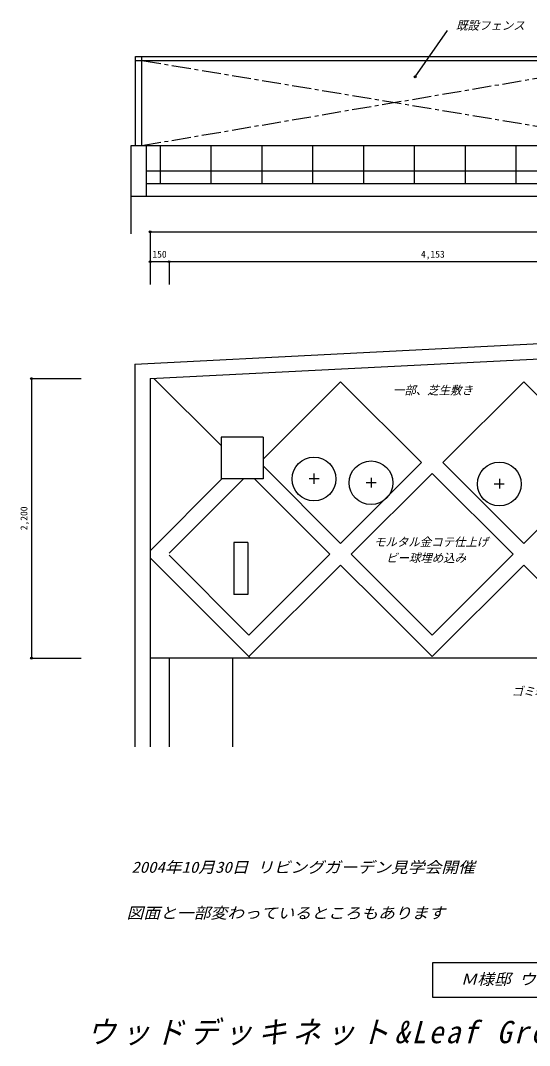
# Model space of a CAD drawing. Units: millimetres at full size, sheet at 1:30. Extents: x -5144 to 6076, y -4159 to 4169.
# Drawn here: x -5144 to -1137, y -3911 to 4159 of the extents above; entities that cross this region are included whole.
import ezdxf
from ezdxf.enums import TextEntityAlignment as Align

# ---------------------------------------------------------------- set-up
doc = ezdxf.new("R2010")
doc.units = ezdxf.units.MM
doc.header["$LTSCALE"] = 30
doc.header["$PDMODE"] = 32
doc.header["$PDSIZE"] = 15
doc.linetypes.add('CHAIN1', pattern=[8, 5, -1, 1, -1])
for name, color, linetype in [('0-0', 7, 'Continuous'), ('0-B', 3, 'Continuous'), ('0-C', 4, 'Continuous')]:
    doc.layers.add(name, color=color, linetype=linetype)
doc.styles.add('ＭＳ ゴシック', font='')
doc.styles.get('ＭＳ ゴシック').set_extended_font_data('MS Gothic')

msp = doc.modelspace()

# ---------------------------------------------------------------- linework, layer by layer
at = {"layer": '0-0', "color": 4}
for p, q in [((-4188.24, 3175.08), (-4188.24, 3875.08)), ((-4238.24, 3845.08), (-256.47, 3845.08)), ((-4271.65, 3175.08), (159.06, 3175.08)), ((-4041.65, 2875.08), (-4041.65, 3175.08)), ((-3641.65, 2875.08), (-3641.65, 3175.08)), ((-3241.65, 2875.08), (-3241.65, 3175.08)), ((-2841.65, 2875.08), (-2841.65, 3175.08)), ((-2441.65, 2875.08), (-2441.65, 3175.08)), ((-2041.65, 2875.08), (-2041.65, 3175.08)), ((-1641.65, 2875.08), (-1641.65, 3175.08)), ((-1241.65, 2875.08), (-1241.65, 3175.08)), ((-4151.65, 2975.08), (-590.59, 2975.08))]:
    msp.add_line(p, q, dxfattribs=at)
at = {"layer": '0-0', "color": 4, "linetype": 'CHAIN1'}
for p, q in [((-4188.24, 3175.08), (-256.47, 3845.08)), ((-4188.24, 3845.08), (-256.36, 3191.08))]:
    msp.add_line(p, q, dxfattribs=at)
at = {"layer": '0-0'}
for p, q in [((-4271.65, 2480.37), (-4271.65, 3175.08)), ((-4151.65, 2775.08), (-4151.65, 3175.08)), ((-4271.65, 2775.08), (5278.35, 2775.08)), ((-4244.05, 1453.61), (5305.95, 1937.75)), ((-4124.05, 1339.54), (5185.96, 1811.51)), ((-4244.05, 1453.61), (-4244.05, -1560.51)), ((-4124.05, 1339.54), (-4124.05, -1560.51)), ((-3564.05, 879.54), (-3564.05, 549.54)), ((-3234.05, 879.54), (-3564.05, 879.54)), ((-3234.05, 879.54), (-3234.05, 549.54)), ((-2834.05, 592.51), (-2834.05, 512.27)), ((-3234.05, 549.54), (-3564.05, 549.54)), ((-2792.3, 549.54), (-2872.53, 549.54)), ((-2342.93, 519.54), (-2421.98, 519.54)), ((-2384.05, 559.71), (-2384.05, 483.38)), ((-1337.08, 509.54), (-1416.13, 509.54)), ((-1374.05, 551.53), (-1374.05, 475.21)), ((-3354.05, 49.54), (-3464.05, 49.54)), ((-3464.05, 49.54), (-3464.05, -360.46)), ((-3354.05, 49.54), (-3354.05, -360.46)), ((-3354.05, -360.46), (-3464.05, -360.46)), ((175.95, -860.46), (-4124.05, -860.46)), ((-3974.05, -860.46), (-3974.05, -1560.51)), ((-3474.05, -860.46), (-3474.05, -1560.51))]:
    msp.add_line(p, q, dxfattribs=at)
at = {"layer": '0-0', "color": 4}
msp.add_lwpolyline([(-4238.24, 3175.08), (-4238.24, 3875.08), (-256.47, 3875.08)], dxfattribs=at)
at = {"layer": '0-0'}
for centre in [(-2833.68, 549.23), (-2384.31, 519.36), (-1374.06, 509.55)]:
    msp.add_circle(centre, 172, dxfattribs=at)
at = {"layer": '0-B', "color": 7}
msp.add_line((-2035.96, 3716.06), (-1783.09, 4080.77), dxfattribs=at)
msp.add_lwpolyline([(-1898.9, -3258.45), (612.56, -3258.45), (612.56, -3533.78), (-1898.9, -3533.78)], close=True, dxfattribs=at)
msp.add_point((-2035.96, 3716.06), dxfattribs=at)
at = {"layer": '0-C', "color": 7}
msp.add_line((-4151.65, 2875.08), (131.35, 2875.08), dxfattribs=at)
at = {"layer": '0-C'}
for p, q in [((-4124.05, 2495), (-4124.05, 2260.09)), ((-4124.05, 2495), (5185.95, 2495)), ((-4124.05, 2260.09), (-4124.05, 2081.94)), ((-3974.05, 2260.09), (-4124.05, 2260.09)), ((-3974.05, 2260.09), (-3974.05, 2081.94)), ((178.95, 2260.09), (-3974.05, 2260.09)), ((-5057.98, 1339.54), (-4665.04, 1339.54)), ((-5057.98, 1339.54), (-5057.98, -860.46)), ((-5057.98, -860.46), (-4665.04, -860.46))]:
    msp.add_line(p, q, dxfattribs=at)
at = {"layer": '0-C', "color": 3}
for p, q in [((-3564.05, 812.08), (-4093.08, 1341.11)), ((-3234.05, 704.87), (-2624.19, 1314.72)), ((-1987.8, 678.33), (-2624.19, 1314.72)), ((-1818.09, 678.33), (-1181.7, 1314.72)), ((-545.3, 678.33), (-1181.7, 1314.72)), ((-2624.19, 41.93), (-3234.05, 651.79)), ((-2624.19, 41.93), (-1987.8, 678.33)), ((-1181.7, 41.93), (-1818.09, 678.33)), ((-1181.7, 41.93), (-545.3, 678.33)), ((-2539.34, -42.92), (-1902.95, 593.47)), ((-1266.55, -42.92), (-1902.95, 593.47)), ((-4124.05, -15.43), (-3559.09, 549.54)), ((-3974.05, -35.13), (-3389.38, 549.54)), ((-2709.05, -42.92), (-3301.51, 549.54)), ((-3334.01, -860.46), (-4124.05, -70.42)), ((-3345.44, -679.32), (-3974.05, -50.71)), ((-3345.44, -679.32), (-2709.05, -42.92)), ((-1902.95, -679.32), (-2539.34, -42.92)), ((-1902.95, -679.32), (-1266.55, -42.92)), ((-3345.44, -849.02), (-2624.19, -127.78)), ((-2305.23, -446.74), (-2624.19, -127.78)), ((-1902.95, -849.02), (-1181.7, -127.78)), ((-460.45, -849.02), (-1181.7, -127.78)), ((-1902.95, -849.02), (-2305.23, -446.74))]:
    msp.add_line(p, q, dxfattribs=at)
at = {"layer": '0-C', "color": 7}
for p in [(-4124.05, 2495), (-4124.05, 2260.09), (-3974.05, 2260.09), (-5057.98, 1339.54), (-5057.98, -860.46)]:
    msp.add_point(p, dxfattribs=at)

# ---------------------------------------------------------------- texts
at = {"layer": '0-B', "style": 'ＭＳ ゴシック', "oblique": 15}
for s, p in [('既設フェンス', (-1714.6, 4066.59)), ('一部、芝生敷き', (-2211.86, 1194.81)), ('モルタル金コテ仕上げ', (-2361.17, 0.32)), ('ビー球埋め込み', (-2265.61, -125.1)), ('ゴミ箱:木製枠作成', (-1276.31, -1176.12))]:
    msp.add_text(s, height=65.98, dxfattribs=at).set_placement(p, align=Align.BOTTOM_LEFT)
at = {"layer": '0-B', "color": 2, "style": 'ＭＳ ゴシック', "oblique": 15, "width": 1.1}
for s, p in [('2004年10月30日 リビングガーデン見学会開催', (-4271.26, -2577.53)), ('図面と一部変わっているところもあります', (-4308.4, -2937.64)), ('Ｍ様邸 ウッドデッキ工事', (-1679.69, -3458.97))]:
    msp.add_text(s, height=87.98, dxfattribs=at).set_placement(p, align=Align.BOTTOM_LEFT)
at = {"layer": '0-B', "color": 5, "insert": (-4622.86, -3910.62), "char_height": 176, "attachment_point": 7, "style": 'ＭＳ ゴシック'}
msp.add_mtext('\\T1.18;\\W0.95;\\Q15;ウッドデッキネット&Leaf\\~Green', dxfattribs=at)
at = {"layer": '0-C', "color": 7, "style": 'ＭＳ ゴシック'}
for s, p in [('150', (-4105.3, 2275.09)), ('4,153', (-1991.3, 2275.09))]:
    msp.add_text(s, height=54.99, dxfattribs=at).set_placement(p, align=Align.BOTTOM_LEFT)
msp.add_text('2,200', height=54.99, rotation=90, dxfattribs=at).set_placement((-5072.98, 145.79), align=Align.BOTTOM_LEFT)

doc.saveas('drawing.dxf')
